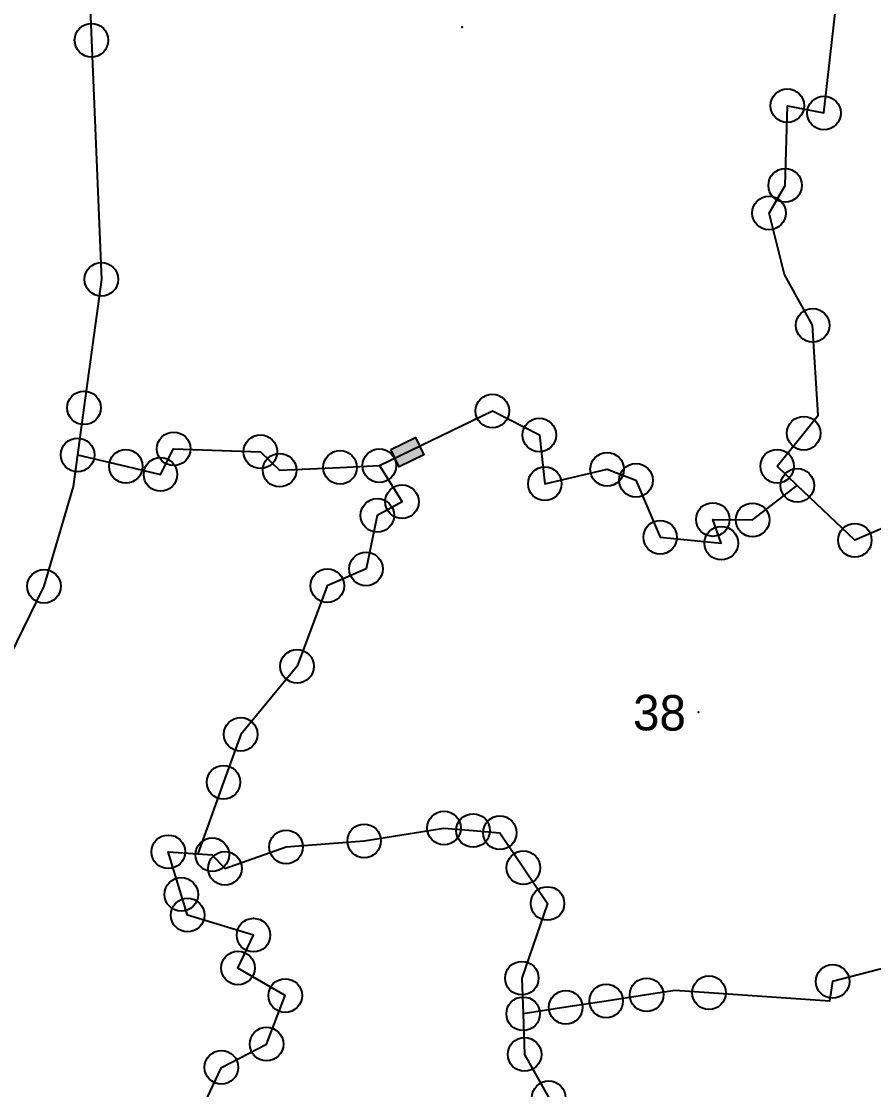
# Model space of a CAD drawing. Header units: metres. Extents: x 268248 to 270531, y 2132748 to 2134703.
# Drawn here: x 268538 to 268708.7, y 2133050.2 to 2133264.2 of the extents above; entities that cross this region are included whole.
import ezdxf

# ---------------------------------------------------------------- set-up
doc = ezdxf.new("R2010")
doc.units = ezdxf.units.M
for name, color, linetype in [('POINT_PARCEL', 7, 'Continuous'), ('POLY_PARCEL', 6, 'Continuous'), ('POLY_ROAD', 30, 'Continuous'), ('SYM_STONE', 1, 'Continuous'), ('TEXT_PARCEL', 7, 'Continuous')]:
    doc.layers.add(name, color=color, linetype=linetype)
doc.styles.add('TEXT_MAP', font='')
doc.styles.get('TEXT_MAP').set_extended_font_data('Kruti Dev 050')

# ---------------------------------------------------------------- blocks, each defined once
blk = doc.blocks.new('STONE')
blk.add_circle((0, 0), 0.851)
blk = doc.blocks.new('STONESQUAREFILLED')
blk.add_hatch(color=256).paths.add_polyline_path([(0.696, -0.481), (0.696, 0.481), (-0.696, 0.481), (-0.696, -0.481)])
blk.add_lwpolyline([(-0.696, 0.481), (0.696, 0.481), (0.696, -0.481), (-0.696, -0.481)], close=True)

msp = doc.modelspace()

# ---------------------------------------------------------------- linework, layer by layer
at = {"layer": 'POINT_PARCEL'}
for p in [(268626.26, 2133263.04), (268673.59, 2133125.8)]:
    msp.add_point(p, dxfattribs=at)
at = {"layer": 'POLY_PARCEL'}
for points in [[(268693.41, 2133171.23), (268689.37, 2133175.08), (268694.69, 2133181.69), (268697.61, 2133185.33), (268696.48, 2133203.3), (268690.81, 2133213.47), (268687.74, 2133225.8), (268690.97, 2133231.33), (268691.41, 2133247.3), (268698.74, 2133245.84), (268701.33, 2133268.84), (268693.68, 2133290.44), (268682.76, 2133291.53), (268680.99, 2133309.03), (268680.12, 2133317.58), (268679.2, 2133326.59), (268655.6, 2133364.41)], [(268609.7, 2133175.19), (268632.34, 2133186.14), (268641.75, 2133181.34), (268642.84, 2133171.57), (268655.32, 2133174.46), (268661.1, 2133172.26), (268665.94, 2133160.85), (268678.17, 2133159.67), (268676.49, 2133164.4), (268684.44, 2133164.33), (268693.41, 2133171.23)], [(268549.26, 2133177.34), (268558.93, 2133175.06), (268565.87, 2133173.43), (268568.5, 2133178.56), (268585.88, 2133177.97), (268589.72, 2133174.29), (268601.84, 2133174.84), (268609.7, 2133175.19)], [(268609.7, 2133175.19), (268614.25, 2133167.96), (268609.29, 2133165.22), (268607.04, 2133154.51), (268599.28, 2133151.14), (268593.23, 2133135), (268581.94, 2133121.37), (268578.49, 2133111.78), (268573.32, 2133097.45)], [(268751.43, 2133083.73), (268750.68, 2133089.25), (268749.47, 2133098.14), (268752.78, 2133102.18), (268751.45, 2133108.74), (268767.39, 2133136.18), (268761.6, 2133139.04), (268755.92, 2133141.84), (268754.22, 2133129.15), (268742.91, 2133131.24), (268743.99, 2133140.56), (268736.67, 2133143.8), (268739.29, 2133148.34), (268728.68, 2133156.08), (268716.3, 2133165.11), (268704.93, 2133160.25), (268693.41, 2133171.23)], [(268573.32, 2133097.45), (268576.24, 2133097.25), (268578.77, 2133094.52), (268591.03, 2133098.82), (268606.66, 2133100.03), (268622.64, 2133102.6), (268628.48, 2133102.11), (268633.83, 2133101.66), (268638.56, 2133094.64), (268643.38, 2133087.49), (268638.24, 2133072.53), (268638.5, 2133065.39)], [(268551.92, 2132991.66), (268550.79, 2133012.25), (268563.62, 2133023.84), (268570.71, 2133038.96), (268578.07, 2133054.66), (268587.11, 2133059.33), (268590.85, 2133069.05), (268581.39, 2133074.56), (268584.5, 2133081.15), (268571.3, 2133085.17), (268570.03, 2133089.3), (268567.42, 2133097.84), (268573.32, 2133097.45)], [(268751.43, 2133083.73), (268725.15, 2133076.82), (268718.99, 2133076.68), (268700.47, 2133071.88), (268699.84, 2133067.92), (268675.72, 2133069.61), (268668.97, 2133070.08), (268663.22, 2133069.19), (268655.13, 2133067.95), (268647.04, 2133066.7), (268638.5, 2133065.39)], [(268638.5, 2133065.39), (268638.78, 2133057.26), (268643.63, 2133048.57), (268638.66, 2133043.86), (268645.72, 2133035.32), (268645.47, 2133014.51), (268645.4, 2133008.95)]]:
    msp.add_lwpolyline(points, dxfattribs=at)
at = {"layer": 'POLY_ROAD'}
for points in [[(268550.58, 2133295.63), (268552.05, 2133260.41), (268554.04, 2133212.51), (268550.55, 2133186.77), (268549.26, 2133177.34)], [(268549.26, 2133177.34), (268548.41, 2133171.04), (268542.54, 2133151.03), (268524.61, 2133114.5), (268510.7, 2133087.5), (268498.34, 2133063.47), (268497.18, 2133061.22), (268487.37, 2133032.24), (268485.81, 2133014.55), (268471.54, 2132967.8), (268469.2, 2132957.2), (268456.33, 2132898.88), (268456.4, 2132871.06)]]:
    msp.add_lwpolyline(points, dxfattribs=at)

# ---------------------------------------------------------------- block references
at = {"layer": 'SYM_STONE', "xscale": 3.955798169915345, "yscale": 3.955798169915345, "zscale": 3.955798169915345}
for name, p, rotation in [('STONE', (268552.05, 2133260.41), 359.4893406137653), ('STONE', (268691.41, 2133247.3), 359.4893406137653), ('STONE', (268698.74, 2133245.84), 359.4893406137653), ('STONE', (268690.97, 2133231.33), 359.4893406137653), ('STONE', (268687.74, 2133225.8), 359.4893406137653), ('STONE', (268554.04, 2133212.51), 359.4893406137653), ('STONE', (268696.48, 2133203.3), 359.4893406137653), ('STONE', (268550.55, 2133186.77), 359.4893406137653), ('STONE', (268632.34, 2133186.14), 359.4893406137653), ('STONE', (268641.75, 2133181.34), 359.4893406137653), ('STONE', (268694.69, 2133181.69), 359.4893406137653), ('STONE', (268568.5, 2133178.56), 359.4893406137653), ('STONE', (268585.88, 2133177.97), 359.4893406137653), ('STONE', (268549.26, 2133177.34), 359.4893406137653), ('STONESQUAREFILLED', (268615.29, 2133177.9), 25.81455771009602), ('STONE', (268558.93, 2133175.06), 359.4893406137653), ('STONE', (268565.87, 2133173.43), 359.4893406137653), ('STONE', (268589.72, 2133174.29), 359.4893406137653), ('STONE', (268601.84, 2133174.84), 359.4893406137653), ('STONE', (268609.7, 2133175.19), 359.4893406137653), ('STONE', (268655.32, 2133174.46), 359.4893406137653), ('STONE', (268689.37, 2133175.08), 359.4893406137653), ('STONE', (268642.84, 2133171.57), 359.4893406137653), ('STONE', (268661.1, 2133172.26), 359.4893406137653), ('STONE', (268693.41, 2133171.23), 359.4893406137653), ('STONE', (268614.25, 2133167.96), 359.4893406137653), ('STONE', (268609.29, 2133165.22), 359.4893406137653), ('STONE', (268676.49, 2133164.4), 359.4893406137653), ('STONE', (268684.44, 2133164.33), 359.4893406137653), ('STONE', (268665.94, 2133160.85), 359.4893406137653), ('STONE', (268678.17, 2133159.67), 359.4893406137653), ('STONE', (268704.93, 2133160.25), 359.4893406137653), ('STONE', (268607.04, 2133154.51), 359.4893406137653), ('STONE', (268542.54, 2133151.03), 359.4893406137653), ('STONE', (268599.28, 2133151.14), 359.4893406137653), ('STONE', (268593.23, 2133135), 359.4893406137653), ('STONE', (268581.94, 2133121.37), 359.4893406137653), ('STONE', (268578.49, 2133111.78), 359.4893406137653), ('STONE', (268622.64, 2133102.6), 359.4893406137653), ('STONE', (268628.48, 2133102.11), 359.4893406137653), ('STONE', (268633.83, 2133101.66), 359.4893406137653), ('STONE', (268591.03, 2133098.82), 359.4893406137653), ('STONE', (268606.66, 2133100.03), 359.4893406137653), ('STONE', (268567.42, 2133097.84), 359.4893406137653), ('STONE', (268576.24, 2133097.25), 359.4893406137653), ('STONE', (268578.77, 2133094.52), 359.4893406137653), ('STONE', (268638.56, 2133094.64), 359.4893406137653), ('STONE', (268570.03, 2133089.3), 359.4893406137653), ('STONE', (268643.38, 2133087.49), 359.4893406137653), ('STONE', (268571.3, 2133085.17), 359.4893406137653), ('STONE', (268584.5, 2133081.15), 359.4893406137653), ('STONE', (268581.39, 2133074.56), 359.4893406137653), ('STONE', (268638.24, 2133072.53), 359.4893406137653), ('STONE', (268700.47, 2133071.88), 359.4893406137653), ('STONE', (268590.85, 2133069.05), 359.4893406137653), ('STONE', (268663.22, 2133069.19), 359.4893406137653), ('STONE', (268675.72, 2133069.61), 359.4893406137653), ('STONE', (268647.04, 2133066.7), 359.4893406137653), ('STONE', (268655.13, 2133067.95), 359.4893406137653), ('STONE', (268638.5, 2133065.39), 359.4893406137653), ('STONE', (268587.11, 2133059.33), 359.4893406137653), ('STONE', (268638.78, 2133057.26), 359.4893406137653), ('STONE', (268578.07, 2133054.66), 359.4893406137653), ('STONE', (268643.63, 2133048.57), 359.4893406137653)]:
    msp.add_blockref(name, p, dxfattribs=dict(at, rotation=rotation))

# ---------------------------------------------------------------- texts
at = {"layer": 'TEXT_PARCEL', "style": 'TEXT_MAP'}
msp.add_text('38', height=7.12, rotation=359.4893, dxfattribs=at).set_placement((268660.48, 2133122.19))

doc.saveas('drawing.dxf')
